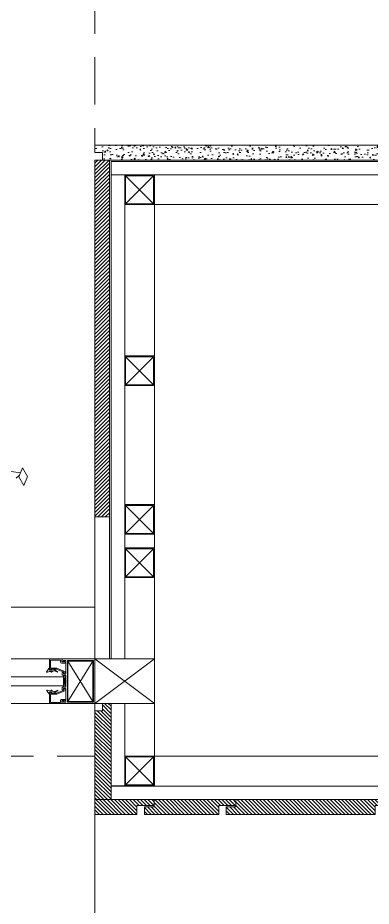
# Model space of a CAD drawing. Header units: centimetres. Extents: x 5488 to 20269, y -31398 to -19684.
# Drawn here: x 12011.1 to 12058.6, y -24061.4 to -23941.9 of the extents above; entities that cross this region are included whole.
import ezdxf

# ---------------------------------------------------------------- set-up
doc = ezdxf.new("R2010")
doc.units = ezdxf.units.CM
doc.linetypes.add('HIDDEN', pattern=[9.525, 6.35, -3.175])
for name, color, linetype, lineweight in [('xxx_Auto_Dograma_Metal', 157, 'Continuous', 0), ('xxx_Auto_Element_Dograma Cam', 140, 'Continuous', 9), ('xxx_Auto_Element_Dograma Metal', 211, 'Continuous', 20), ('xxx_Auto_Kaplama_Ahşap', 34, 'Continuous', 0), ('xxx_Auto_Kaplama_Ahşap Tarama', 16, 'Continuous', 5), ('xxx_Auto_Kaplama_Doğal Taş', 43, 'Continuous', 13), ('xxx_Auto_Kaplama_Mermer', 43, 'Continuous', 13), ('xxx_Auto_Kaplama_Siva Sap', 253, 'Continuous', 13), ('xxx_Auto_Kaplama_Tavan Alcipan', 8, 'Continuous', 13), ('xxx_Auto_Konstruksiyon_Metal', 141, 'Continuous', 0), ('xxx_Auto_Merdiven_Merdiven', 163, 'Continuous', 15), ('xxx_Auto_Mobilya_Ahsap', 34, 'Continuous', 20), ('xxx_Auto_Tefris_Silik', 252, 'Continuous', 13), ('xxx_Auto_Tefris_Tefris', 32, 'Continuous', 15)]:
    doc.layers.add(name, color=color, linetype=linetype, lineweight=lineweight)
doc.layers.add('xxx_Auto_Kaplama_Mermer Tarama', color=7, linetype='Continuous', lineweight=0, true_color=0xadadad)
doc.layers.add('xxx_Auto_LANDSCAPE', color=7, linetype='Continuous', lineweight=0, true_color=0x496639)

# ---------------------------------------------------------------- blocks, each defined once
blk = doc.blocks.new('2411-X')
for p, q in [((1.5, 17), (0, 17)), ((0, 17), (0, 0)), ((1.5, 16.5), (1.5, 17)), ((4.1, 16.5), (1.5, 16.5)), ((1.5, 1.5), (1.5, 15)), ((1.5, 15), (4.6, 15)), ((3.1, 19.8), (4.8, 21.6)), ((4.1, 19.2), (3.1, 19.8)), ((4.1, 19.2), (4.1, 16.5)), ((5.6, 16), (5.6, 21.2)), ((17.5, 21.5), (12.5, 10.1)), ((18, 19.2), (14, 9.5)), ((19, 19.2), (18, 19.2)), ((19, 19.2), (18.5, 21.5)), ((0, 0), (15, 0)), ((12.5, 1.5), (1.5, 1.5)), ((12.5, 9.5), (12.5, 10.1)), ((12.5, 9.5), (12.5, 1.5)), ((14, 1.5), (14, 9.5)), ((15, 1.5), (14, 1.5)), ((15, 1.5), (15, 0))]:
    blk.add_line(p, q)
for centre, radius, start, end in [((4.6, 16), 1, 270, 0), ((5.1, 21.2), 0.498, 359.4768, 127.3931), ((18, 21.5), 0.5, 0, 180)]:
    blk.add_arc(centre, radius, start, end)
blk = doc.blocks.new('ALU TRIM 6')
at = {"layer": 'xxx_Auto_Element_Dograma Metal'}
for p, q in [((6039.18, -20367.78), (6035.83, -20362.34)), ((6035.83, -20367.78), (6039.18, -20362.34)), ((6039.45, -20365.85), (6039.45, -20364.28)), ((6039.45, -20365.85), (6039.78, -20364.28)), ((6039.78, -20365.85), (6039.45, -20364.28)), ((6039.78, -20364.28), (6039.45, -20364.28)), ((6039.78, -20365.85), (6039.78, -20364.28)), ((6039.45, -20365.85), (6039.78, -20365.85))]:
    blk.add_line(p, q, dxfattribs=at)
for points in [[(6035.54, -20362.07), (6035.54, -20368.07)], [(6035.74, -20365.6), (6035.74, -20367.87), (6037.49, -20367.87), (6039.24, -20367.87), (6039.24, -20365.07), (6039.24, -20362.27), (6037.49, -20362.27), (6035.74, -20362.27), (6035.74, -20365.6)]]:
    blk.add_lwpolyline(points, dxfattribs=at)
blk.add_lwpolyline([(6035.54, -20368.07), (6037.49, -20368.07), (6039.94, -20368.07), (6039.94, -20367.77, 0.414214), (6039.84, -20367.67), (6039.74, -20367.67), (6039.74, -20367.87), (6039.44, -20367.87), (6039.44, -20366.07), (6039.74, -20366.07), (6039.74, -20366.27), (6039.84, -20366.27, 0.414214), (6039.94, -20366.17), (6039.94, -20365.87), (6039.44, -20365.87), (6039.44, -20365.1), (6039.41, -20365.07), (6039.44, -20365.04), (6039.44, -20364.27), (6039.94, -20364.27), (6039.94, -20363.97, 0.414214), (6039.84, -20363.87), (6039.74, -20363.87), (6039.74, -20364.07), (6039.44, -20364.07), (6039.44, -20362.27), (6039.74, -20362.27), (6039.74, -20362.47), (6039.84, -20362.47, 0.414214), (6039.94, -20362.37), (6039.94, -20362.07), (6037.49, -20362.07), (6035.54, -20362.07)], format="xyb", dxfattribs=at)
for points in [[(6039.18, -20362.34), (6035.83, -20362.34), (6035.83, -20367.78), (6039.18, -20367.78)], [(6041.29, -20363.48), (6041.19, -20363.46), (6041.03, -20363.5), (6040.87, -20363.58), (6040.54, -20363.8), (6040.5, -20363.84), (6040.52, -20363.86), (6040.54, -20363.86), (6040.95, -20363.67), (6041.05, -20363.66), (6041.17, -20363.69), (6041.22, -20363.74), (6041.27, -20363.77), (6041.31, -20363.82), (6041.35, -20363.85), (6041.4, -20363.87), (6041.42, -20363.85), (6041.4, -20363.82), (6041.37, -20363.79), (6041.36, -20363.76), (6041.37, -20363.74), (6041.48, -20363.76), (6041.62, -20363.78), (6041.76, -20363.82), (6041.92, -20363.85), (6041.97, -20363.87), (6042, -20363.87), (6042.02, -20363.85), (6042.02, -20363.82), (6042, -20363.78), (6041.7, -20363.38), (6041.64, -20363.38), (6041.64, -20363.6), (6041.42, -20363.6), (6041.32, -20363.51), (6041.31, -20363.5)], [(6041.3, -20366.66), (6041.2, -20366.68), (6041.04, -20366.64), (6040.88, -20366.56), (6040.55, -20366.34), (6040.51, -20366.3), (6040.53, -20366.28), (6040.55, -20366.28), (6040.96, -20366.47), (6041.06, -20366.48), (6041.18, -20366.45), (6041.23, -20366.4), (6041.28, -20366.37), (6041.32, -20366.32), (6041.36, -20366.29), (6041.41, -20366.27), (6041.43, -20366.29), (6041.41, -20366.32), (6041.38, -20366.35), (6041.37, -20366.38), (6041.38, -20366.4), (6041.49, -20366.38), (6041.63, -20366.36), (6041.77, -20366.32), (6041.93, -20366.29), (6041.98, -20366.27), (6042.01, -20366.27), (6042.03, -20366.29), (6042.03, -20366.32), (6042.01, -20366.36), (6041.71, -20366.76), (6041.65, -20366.76), (6041.65, -20366.54), (6041.43, -20366.54), (6041.33, -20366.63), (6041.32, -20366.64)]]:
    blk.add_lwpolyline(points, close=True, dxfattribs=at)
at = {"layer": 'xxx_Auto_Element_Dograma Metal', "rotation": 90}
for p, xscale, yscale, zscale in [((6041.65, -20362.07, -0.3), -0.1000000000058208, 0.0999999999985448, 0.1000000000000227), ((6041.65, -20368.07, -0.3), 0.1000000000058208, 0.1000000000058208, 0.1000000000058208)]:
    blk.add_blockref('2411-X', p, dxfattribs=dict(at, xscale=xscale, yscale=yscale, zscale=zscale))
blk = doc.blocks.new('A$C7e91c669')
at = {"layer": 'xxx_Auto_Dograma_Metal'}
for p, q in [((714.2, 2.99, -0.91), (623.27, 3, -0.6)), ((714.2, -3.01, -0.6), (623.27, -3, -0.6))]:
    blk.add_line(p, q, dxfattribs=at)
at = {"layer": 'xxx_Auto_Element_Dograma Cam'}
for p, q in [((621.56, 0.6, -0.6), (716.06, 0.6, -0.6)), ((716.06, 0.6, -0.3), (716.06, -0.6, -0.3)), ((716.06, -0.6, -0.6), (621.56, -0.6, -0.6))]:
    blk.add_line(p, q, dxfattribs=at)
at = {"layer": 'xxx_Auto_Kaplama_Ahşap', "rotation": 180}
blk.add_blockref('ALU TRIM 6', (6755.55, -20365.07, -0.3), dxfattribs=at)
blk = doc.blocks.new('A$Cb3d25d0a')
at = {"layer": 'xxx_Auto_Konstruksiyon_Metal', "lineweight": 20}
h = blk.add_hatch(color=256, dxfattribs=at)
h.dxf.hatch_style = 1
h.paths.add_polyline_path([(2, 2), (2, -2), (-2, -2), (-2, 2)])
h.paths.add_polyline_path([(1.88, 1.88), (-1.88, 1.88), (-1.88, -1.88), (1.88, -1.88)], flags=16)
for points in [[(2, -2), (2, 2), (-2, 2), (-2, -2)], [(1.88, -1.88), (1.88, 1.88), (-1.88, 1.88), (-1.88, -1.88)]]:
    blk.add_lwpolyline(points, close=True, dxfattribs=at)
for points in [[(1.88, -1.88), (-1.88, 1.88)], [(1.88, 1.88), (-1.88, -1.88)]]:
    blk.add_lwpolyline(points, dxfattribs=at)
blk = doc.blocks.new('agac0001')
at = {"layer": 'xxx_Auto_LANDSCAPE', "linetype": 'Continuous'}
for points in [[(-7.27, 62.26), (-9.94, 60.54)], [(-4.12, 61.14), (-7.27, 62.26)], [(-9.94, 60.54), (-6.79, 59.42)], [(-6.42, 59.65), (-7.08, 58.43)], [(-6.79, 59.42), (-4.12, 61.14)], [(-4.57, 57.29), (-5.58, 60.2)]]:
    blk.add_lwpolyline(points, dxfattribs=at)
blk = doc.blocks.new('A$C7365360F')
at = {"layer": 'xxx_Auto_LANDSCAPE', "xscale": 0.338688, "yscale": 0.338688, "zscale": 0.2074463999999999}
blk.add_blockref('agac0001', (0.079, 0.033), dxfattribs=at)

msp = doc.modelspace()

# ---------------------------------------------------------------- hatches: boundary and pattern name
at = {"layer": 'xxx_Auto_Kaplama_Ahşap Tarama'}
h = msp.add_hatch(dxfattribs=at)
h.set_pattern_fill('AR-CONC', color=256, scale=0.5)
h.set_pattern_definition([(50, (809.53, -3617.59), (91.09233, -7.96954), [9.525, -104.775]), (355, (809.53, -3617.59), (-17.6217, 95.52842), [7.62, -83.8203]), (100.45144, (817.12, -3618.255), (73.47062, 87.55888), [8.095, -89.04512]), (46.1842, (809.53, -3592.19), (135.5395, -21.02116), [14.2875, -157.1625]), (96.63556, (820.83, -3593.94), (118.70207, 123.71306), [12.1425, -133.5678]), (351.18415, (809.53, -3592.19), (118.70207, 123.71306), [11.43, -125.72987]), (21, (822.23, -3598.54), (75.8072, -51.1326), [9.525, -104.775]), (326, (822.23, -3598.54), (30.901, 92.09398), [7.62, -83.82]), (71.45144, (828.55, -3602.8), (106.7082, 40.96138), [8.095, -89.04497]), (37.5, (809.53, -3617.59), (1.5443, 42.27752), [0, -82.804, 0, -85.09, 0, -84.1375]), (7.5, (809.53, -3617.59), (33.40983, 50.09029), [0, -48.514, 0, -80.899, 0, -32.0675]), (327.5, (781.21, -3617.59), (67.795298, -2.864372), [0, -31.75, 0, -99.06, 0, -131.445]), (317.5, (768.51, -3617.59), (74.06459, 12.71325), [0, -41.275, 0, -65.786, 0, -93.345])])
edge = h.paths.add_edge_path()
edge.add_line((9312.93, -27555.32), (9330.63, -27555.32))
edge.add_arc((9330.63, -27548.32), 7, 270, 349.5592)
edge.add_arc((-12655703.85, 2009176.56), 12827763.88, 350.864209315, 350.864469123)
edge.add_line((9346.75, -27492.16), (9332.45, -27492.16))
edge.add_line((9332.45, -27492.16), (9332.45, -27061.1))
edge.add_line((9332.45, -27061.1), (9346.75, -27061.1))
edge.add_arc((-12660642.43, -2064524.01), 12832765.91, 9.135530923, 9.13579064)
edge.add_arc((9330.63, -27004.94), 7, 10.4408, 90)
edge.add_line((9330.63, -26997.94), (9312.93, -26997.94))
edge.add_arc((9312.93, -27004.94), 7, 90, 170.4864)
edge.add_arc((10864.46, -27276.63), 1582.14, 170.06944, 189.93056)
edge.add_arc((9312.93, -27548.32), 7, 189.5136, 270)
h = msp.add_hatch(dxfattribs=at)
h.set_pattern_fill('JIS_WOOD', color=256, scale=0.5)
h.set_pattern_definition([(45, (11754.56385, -21696.3355), (-0.25, 0.25), [])])
h.paths.add_polyline_path([(12021.49, -24009.01), (12023.46, -24009.01), (12023.46, -23961.01), (12021.49, -23961.01)])
at = {"layer": 'xxx_Auto_Kaplama_Ahşap Tarama', "true_color": 0xcba65d}
h = msp.add_hatch(dxfattribs=at)
h.set_pattern_fill('JIS_WOOD', color=43, scale=0.5, angle=90)
h.set_pattern_definition([(135, (5110.1935, 0), (-0.2499999996, -0.2499999996), [])])
h.paths.add_polyline_path([(12022.49, -24035.1), (12021.49, -24035.1), (12021.49, -24047.01), (12023.66, -24047.01), (12023.66, -24034.1), (12022.49, -24034.1)])
h = msp.add_hatch(dxfattribs=at)
h.set_pattern_fill('JIS_WOOD', color=43, scale=0.5, angle=90)
h.set_pattern_definition([(135, (-24425.95454, -913.43785), (-0.2499999996, -0.2499999996), [])])
h.paths.add_polyline_path([(12021.49, -24047.01), (12021.49, -24049.01), (12027.14, -24049.01), (12027.14, -24047.81), (12029.44, -24047.81), (12029.44, -24047.01)])
h = msp.add_hatch(dxfattribs=at)
h.set_pattern_fill('JIS_WOOD', color=43, scale=0.5, angle=90)
h.set_pattern_definition([(135, (-10128.0629, -2857.8973), (-0.2499999996, -0.2499999996), [])])
h.paths.add_polyline_path([(12038.14, -24047.81), (12040.44, -24047.81), (12040.44, -24047.01), (12029.44, -24047.01), (12029.44, -24048.01), (12028.14, -24048.01), (12028.14, -24049.01), (12038.14, -24049.01)])
h = msp.add_hatch(dxfattribs=at)
h.set_pattern_fill('JIS_WOOD', color=43, scale=0.5, angle=90)
h.set_pattern_definition([(135, (-24393.95454, -913.43785), (-0.2499999996, -0.2499999996), [])])
h.paths.add_polyline_path([(12059.14, -24047.81), (12061.44, -24047.81), (12061.44, -24047.01), (12040.44, -24047.01), (12040.44, -24048.01), (12039.14, -24048.01), (12039.14, -24049.01), (12059.14, -24049.01)])
at = {"layer": 'xxx_Auto_Kaplama_Mermer Tarama'}
h = msp.add_hatch(dxfattribs=at)
h.set_pattern_fill('AR-CONC', color=241, scale=0.01, angle=-90)
h.set_pattern_definition([(320, (32442.0796, -18058.2614), (-0.15939086, -1.82184669), [0.1905, -2.0955]), (265, (32442.0796, -18058.2614), (1.91056845, 0.35243421), [0.1524, -1.67640584]), (10.451445, (32442.0663, -18058.4133), (1.75117752, -1.46941247), [0.16190009, -1.78090245]), (316.1842, (32442.5876, -18058.2614), (-0.42042328, -2.7107904), [0.28575, -3.14325]), (6.635558, (32442.5526, -18058.4873), (2.47426125, -2.37404134), [0.24285023, -2.67135608]), (261.184151, (32442.5876, -18058.2614), (2.47426125, -2.37404134), [0.22859967, -2.51459732]), (291, (32442.4606, -18058.5154), (-1.02265198, -1.51614391), [0.1905, -2.0955]), (236, (32442.4606, -18058.5154), (1.84187966, -0.61802028), [0.1524, -1.6764]), (341.451445, (32442.3754, -18058.6418), (0.81922769, -2.1341642), [0.16190009, -1.78089938]), (307.5, (32442.0796, -18058.26144), (0.845550389, -0.030886033), [0, -1.65608, 0, -1.7018, 0, -1.68275]), (277.5, (32442.0796, -18058.2614), (1.00180575, -0.668196625), [0, -0.97028, 0, -1.61798, 0, -0.64135]), (237.5, (32442.0796, -18057.695), (-0.05728744, -1.355905952), [0, -0.635, 0, -1.9812, 0, -2.6289]), (227.5, (32442.0796, -18057.441), (0.25426491, -1.481291814), [0, -0.8255, 0, -1.31572, 0, -1.8669])])
h.paths.add_polyline_path([(12062.49, -23959.01), (12062.49, -23961.01), (12023.46, -23961.01), (12022.49, -23961.01), (12022.49, -23960.01), (12021.49, -23960.01), (12021.49, -23959.01)])

# ---------------------------------------------------------------- linework, layer by layer
at = {"layer": 'xxx_Auto_Kaplama_Ahşap'}
msp.add_lwpolyline([(12023.46, -24009.01), (12023.46, -23961.01), (12021.49, -23961.01), (12021.49, -24009.01)], close=True, dxfattribs=at)
at = {"layer": 'xxx_Auto_Kaplama_Doğal Taş'}
msp.add_lwpolyline([(12021.49, -24028.1), (12023.46, -24028.1), (12023.46, -24009.01), (12021.49, -24009.01)], close=True, dxfattribs=at)
at = {"layer": 'xxx_Auto_Kaplama_Mermer'}
msp.add_lwpolyline([(12062.49, -23961.01), (12022.49, -23961.01), (12022.49, -23960.01), (12021.49, -23960.01), (12021.49, -23959.01), (12062.49, -23959.01)], close=True, dxfattribs=at)
at = {"layer": 'xxx_Auto_Kaplama_Siva Sap'}
for points in [[(12025.49, -24028.1), (12025.49, -23963.01), (12023.66, -23963.01), (12023.66, -24028.1)], [(12023.66, -24034.1), (12023.66, -24045.17), (12025.49, -24045.17), (12025.49, -24034.1)]]:
    msp.add_lwpolyline(points, dxfattribs=at)
at = {"layer": 'xxx_Auto_Kaplama_Tavan Alcipan'}
msp.add_lwpolyline([(12023.66, -23961.21), (12231.99, -23961.21), (12231.99, -23963.01), (12023.66, -23963.01)], close=True, dxfattribs=at)
msp.add_lwpolyline([(12064.25, -24047.01), (12023.66, -24047.01), (12023.66, -24045.21), (12064.25, -24045.21)], dxfattribs=at)
at = {"layer": 'xxx_Auto_Konstruksiyon_Metal'}
for points in [[(12192.79, -24041.17), (12227.99, -24041.17), (12227.99, -23967.01), (12029.49, -23967.01), (12029.49, -24041.17), (12060.25, -24041.17), (12060.25, -23985.71)], [(12021.49, -24028.1), (12029.49, -24034.1)], [(12021.49, -24034.1), (12029.49, -24028.1)]]:
    msp.add_lwpolyline(points, dxfattribs=at)
msp.add_lwpolyline([(12021.49, -24028.1), (12029.49, -24028.1), (12029.49, -24034.1), (12021.49, -24034.1)], close=True, dxfattribs=at)
at = {"layer": 'xxx_Auto_Merdiven_Merdiven'}
msp.add_lwpolyline([(12021.49, -24180.68), (12021.48, -24021.15), (11719.06, -24021.15), (11719.07, -23931.1), (11549.07, -23931.1), (11549.07, -24021.1), (11254.43, -24021.1)], dxfattribs=at)
at = {"layer": 'xxx_Auto_Mobilya_Ahsap'}
for points in [[(12021.49, -24047.01), (12021.49, -24035.1), (12022.49, -24035.1), (12022.49, -24034.1), (12023.66, -24034.1), (12023.66, -24047.01)], [(12021.49, -24049.01), (12027.14, -24049.01), (12027.14, -24047.81), (12029.44, -24047.81), (12029.44, -24047.01), (12021.49, -24047.01)]]:
    msp.add_lwpolyline(points, close=True, dxfattribs=at)
for points in [[(12028.14, -24048.01), (12028.14, -24049.01), (12038.14, -24049.01), (12038.14, -24047.81), (12040.44, -24047.81), (12040.44, -24047.01), (12029.44, -24047.01), (12029.44, -24048.01), (12028.14, -24048.01)], [(12039.14, -24048.01), (12039.14, -24049.01), (12059.14, -24049.01), (12059.14, -24047.81), (12061.44, -24047.81), (12061.44, -24047.01), (12040.44, -24047.01), (12040.44, -24048.01), (12039.14, -24048.01)]]:
    msp.add_lwpolyline(points, dxfattribs=at)
at = {"layer": 'xxx_Auto_Tefris_Silik', "linetype": 'HIDDEN'}
for points in [[(12021.49, -23137.57), (12021.49, -23959.01)], [(11254.43, -24041.1), (12021.48, -24041.19)]]:
    msp.add_lwpolyline(points, dxfattribs=at)

# ---------------------------------------------------------------- block references
at = {"layer": 'xxx_Auto_Konstruksiyon_Metal', "color": 0, "xscale": -1, "rotation": 180}
for p in [(12027.49, -23965.01), (12027.49, -23989.34), (12027.49, -24009.34), (12027.49, -24015.17), (12027.49, -24043.17)]:
    msp.add_blockref('A$Cb3d25d0a', p, dxfattribs=at)
at = {"layer": 'xxx_Auto_Konstruksiyon_Metal'}
msp.add_blockref('A$C7e91c669', (11301.48, -24031.1), dxfattribs=at)
at = {"layer": 'xxx_Auto_Tefris_Tefris', "xscale": -1.2, "yscale": 1.2, "rotation": 280.6128426569576}
msp.add_blockref('A$C7365360F', (11987, -24005.44), dxfattribs=at)

doc.saveas('drawing.dxf')
